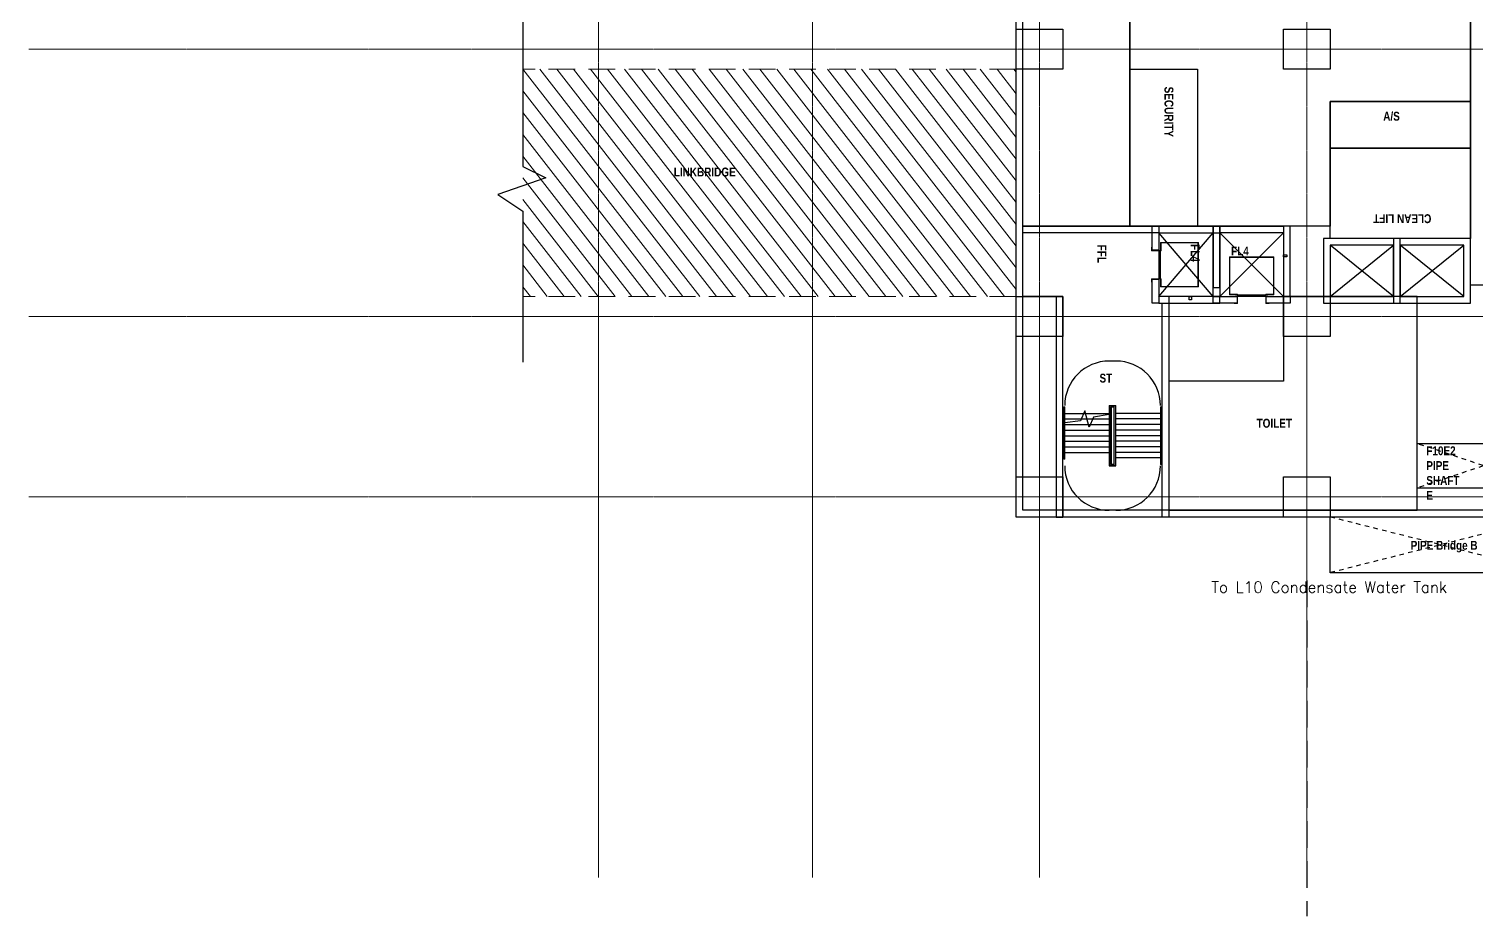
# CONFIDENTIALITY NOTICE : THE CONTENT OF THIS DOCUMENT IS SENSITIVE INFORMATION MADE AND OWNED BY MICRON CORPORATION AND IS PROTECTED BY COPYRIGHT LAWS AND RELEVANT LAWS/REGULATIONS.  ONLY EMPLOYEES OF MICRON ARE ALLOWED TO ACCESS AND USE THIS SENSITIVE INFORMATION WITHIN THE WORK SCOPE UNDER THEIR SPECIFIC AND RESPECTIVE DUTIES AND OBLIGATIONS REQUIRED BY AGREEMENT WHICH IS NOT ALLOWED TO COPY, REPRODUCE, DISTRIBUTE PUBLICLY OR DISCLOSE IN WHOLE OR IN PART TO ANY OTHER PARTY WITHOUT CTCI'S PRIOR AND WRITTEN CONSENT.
# Model space of a CAD drawing. Header units: millimetres. Extents: x -635893 to 717484, y -2208734 to -1510957.
# Drawn here: x -189425 to -124444, y -1657968 to -1618150 of the extents above; entities that cross this region are included whole.
import ezdxf
from ezdxf.enums import TextEntityAlignment as Align

# ---------------------------------------------------------------- set-up
doc = ezdxf.new("R2010")
doc.units = ezdxf.units.MM
for name, pattern in [('Hidden 2', [400, 200, -200]), ('IDA - Grid Line', [3500, 2000, -500, 500, -500]), ('IDA - Hidden 2-1', [1800, 1200, -600])]:
    doc.linetypes.add(name, pattern=pattern)
doc.layers.add('000_CTCI_CSA', color=7, linetype='Continuous')
doc.layers.add('XFM1P40$0$M-PIPE-TEXT', color=250, linetype='Continuous')
for name, color, linetype, lineweight in [('A-_--------_-D0', 7, 'Continuous', 9), ('A-_ANOTGRID_E', 7, 'Continuous', 9), ('A-_DOOR----_E', 7, 'Continuous', 9)]:
    doc.layers.add(name, color=color, linetype=linetype, lineweight=lineweight)
for name, color, linetype, lineweight, true_color in [('A-_--------_E-', 7, 'Continuous', 9, 0x00a600), ('A-_DOOR----_E-1', 4, 'Continuous', 9, 0x00ffff), ('A-_RALG----_E1-1', 4, 'Continuous', 9, 0x00ffff), ('A-_RALG----_E3-1', 4, 'Continuous', 9, 0x00ffff)]:
    doc.layers.add(name, color=color, linetype=linetype, lineweight=lineweight, true_color=true_color)
doc.styles.add('Site Area', font='arial.ttf', dxfattribs={"width": 0.8})
doc.styles.add('XFM1P40$0$aa-txt', font='simplex.shx', dxfattribs={"width": 0.8, "height": 25, "bigfont": 'chineset.shx'})

# ---------------------------------------------------------------- blocks, each defined once
blk = doc.blocks.new('clean lift lobby 2')
at = {"color": 252}
for p, q in [((73303, -6749), (75603, -3899)), ((73303, -3899), (75603, -6749)), ((73303, -9899), (75603, -7049)), ((73303, -7049), (75603, -9899))]:
    blk.add_line(p, q, dxfattribs=at)
at = {"color": 252, "elevation": 0}
for points in [[(73003, -3599), (73003, -7049), (75903, -7049), (75903, -3599)], [(73303, -3899), (73303, -6749), (75603, -6749), (75603, -3899)], [(73003, -6749), (73003, -10199), (75903, -10199), (75903, -6749)], [(73303, -7049), (73303, -9899), (75603, -9899), (75603, -7049)]]:
    blk.add_lwpolyline(points, close=True, dxfattribs=at)
blk = doc.blocks.new('IDA - Elevator Door - 1300L X 2200H - 2hr-13934193-FAB - LEVEL 4 LAYOUT PLAN')
at = {"layer": 'A-_DOOR----_E', "color": 252}
for p, q in [((-1000, 1930), (-1000, 230)), ((1000, 1930), (-1000, 1930)), ((-975, 1905), (975, 1905)), ((-975, 255), (-975, 1905)), ((975, 1905), (975, 255)), ((1000, 230), (1000, 1930)), ((-1000, 230), (-630, 230)), ((-630, 255), (-975, 255)), ((730, 165), (-730, 165)), ((-730, 165), (-730, 155)), ((-630, 155), (-730, 155)), ((-730, 155), (-730, 150)), ((-650, 230), (0, 230)), ((0, 205), (-650, 205)), ((-650, 190), (-2, 190)), ((-2, 165), (-650, 165)), ((-630, 230), (-630, 255)), ((-630, -165), (-630, 155)), ((-630, 150), (630, 150)), ((650, 230), (0, 230)), ((0, 205), (650, 205)), ((2, 190), (650, 190)), ((650, 165), (2, 165)), ((630, 255), (975, 255)), ((630, 230), (630, 255)), ((975, 230), (630, 230)), ((630, 230), (1000, 230)), ((730, 155), (630, 155)), ((630, 155), (630, -165)), ((730, 155), (730, 165)), ((730, 150), (730, 155)), ((-780, -150), (-780, -165)), ((-780, -165), (-780, -150)), ((-775, -170), (-635, -170)), ((635, -170), (775, -170)), ((780, -165), (780, -150)), ((780, -150), (780, -165))]:
    blk.add_line(p, q, dxfattribs=at)
for centre, start, end in [((-775, -165), 180, 270), ((-775, -165), 180, 255), ((-635, -165), 270, 360), ((635, -165), 180, 270), ((775, -165), 270, 360), ((775, -165), 285, 0)]:
    blk.add_arc(centre, 5, start, end, dxfattribs=at)
blk = doc.blocks.new('PIPE SHAFT')
at = {"color": 252, "linetype": 'Hidden 2'}
for p, q in [((97099, -1747014, 0), (91099, -1745012, 0)), ((97099, -1745012, 0), (91099, -1747012, 0)), ((97100, -1750812, 0), (87200, -1748314, 0)), ((97100, -1748314, 0), (87200, -1750812, 0))]:
    blk.add_line(p, q, dxfattribs=at)
at = {"color": 252, "elevation": 0}
for points in [[(91099, -1745012), (97099, -1745012), (97099, -1747012), (91099, -1747012)], [(87200, -1748313), (97100, -1748313), (97100, -1750812), (87200, -1750812)]]:
    blk.add_lwpolyline(points, close=True, dxfattribs=at)
at = {"color": 252, "char_height": 400, "attachment_point": 1, "style": 'Site Area'}
for s, insert in [('{\\fArial|b1|i0|c0|p34;F10E2\\PPIPE\\PSHAFT \\PE}', (91516, -1745139, 0)), ('{\\fArial|b1|i0|c0|p34;PIPE Bridge B}', (90813, -1749383, 0))]:
    blk.add_mtext_dynamic_manual_height_columns(s, width=3359.3, gutter_width=24255, heights=[0], dxfattribs=dict(at, insert=insert))

msp = doc.modelspace()

# ---------------------------------------------------------------- hatches: boundary and pattern name
at = {"layer": 'A-_--------_-D0'}
h = msp.add_hatch(dxfattribs=at)
h.set_pattern_fill('FP_15', color=252, angle=-35.30890671, style=0, pattern_type=2)
h.set_pattern_definition([(307.90709, (-506680.3, -704543.9), (473.4048, 368.62973), [])])
h.paths.add_polyline_path([(-167251.766, -1626330.717), (-167251.766, -1630157.217), (-145095.061, -1630157.217), (-145095.061, -1619957.217), (-167251.321, -1619957.217), (-167251.766, -1624318.717)])

# ---------------------------------------------------------------- linework, layer by layer
at = {"color": 252}
for p, q in [((-136245.147, -1630157.425, 0), (-138694.961, -1627307.335, 0)), ((-138694.96, -1630157.426, 0), (-136245.148, -1627307.344, 0)), ((-133094.873, -1630157.424, 0), (-135944.96, -1627307.344, 0)), ((-133094.879, -1627307.344, 0), (-135944.584, -1630157.425, 0)), ((-140615.508, -1633056.826, 0), (-140915.508, -1633056.826, 0)), ((-142995.508, -1635406.826, 0), (-142955.508, -1635406.826, 0)), ((-142915.508, -1635406.826, 0), (-140915.508, -1635406.826, 0)), ((-142012.565, -1635294.604, 0), (-142205.286, -1635734.472, 0)), ((-142061.733, -1635406.826, 0), (-141982.495, -1635406.826, 0)), ((-141818.451, -1636019.048, 0), (-142012.565, -1635294.604, 0)), ((-140915.508, -1635455.864, 0), (-141625.73, -1635579.18, 0)), ((-138615.508, -1635406.826, 0), (-140615.508, -1635406.826, 0)), ((-138535.508, -1635406.826, 0), (-138575.508, -1635406.826, 0)), ((-142995.508, -1635656.826, 0), (-142955.508, -1635656.826, 0)), ((-142955.508, -1635847.07, 0), (-142995.508, -1635857.788, 0)), ((-142995.508, -1635906.826, 0), (-142955.508, -1635906.826, 0)), ((-142995.508, -1636156.826, 0), (-142955.508, -1636156.826, 0)), ((-142915.508, -1635656.826, 0), (-140915.508, -1635656.826, 0)), ((-142205.286, -1635734.472, 0), (-142915.508, -1635836.352, 0)), ((-142915.508, -1635906.826, 0), (-140915.508, -1635906.826, 0)), ((-142915.508, -1636156.826, 0), (-140915.508, -1636156.826, 0)), ((-142171.267, -1635656.826, 0), (-141915.508, -1635656.826, 0)), ((-141848.521, -1635906.826, 0), (-141769.283, -1635906.826, 0)), ((-141625.73, -1635579.18, 0), (-141818.451, -1636019.048, 0)), ((-138615.508, -1635656.826, 0), (-140615.508, -1635656.826, 0)), ((-138615.508, -1635906.826, 0), (-140615.508, -1635906.826, 0)), ((-138615.508, -1636156.826, 0), (-140615.508, -1636156.826, 0)), ((-138535.508, -1635656.826, 0), (-138575.508, -1635656.826, 0)), ((-138535.508, -1635906.826, 0), (-138575.508, -1635906.826, 0)), ((-138535.508, -1636156.826, 0), (-138575.508, -1636156.826, 0)), ((-142995.508, -1636406.826, 0), (-142955.508, -1636406.826, 0)), ((-142995.508, -1636656.826, 0), (-142955.508, -1636656.826, 0)), ((-142915.508, -1636406.826, 0), (-140915.508, -1636406.826, 0)), ((-142915.508, -1636656.826, 0), (-140915.508, -1636656.826, 0)), ((-138615.508, -1636406.826, 0), (-140615.508, -1636406.826, 0)), ((-138615.508, -1636656.826, 0), (-140615.508, -1636656.826, 0)), ((-138535.508, -1636406.826, 0), (-138575.508, -1636406.826, 0)), ((-138535.508, -1636656.826, 0), (-138575.508, -1636656.826, 0)), ((-142995.508, -1636906.826, 0), (-142955.508, -1636906.826, 0)), ((-142995.508, -1637156.826, 0), (-142955.508, -1637156.826, 0)), ((-142915.508, -1636906.826, 0), (-140915.508, -1636906.826, 0)), ((-142915.508, -1637156.826, 0), (-140915.508, -1637156.826, 0)), ((-138615.508, -1636906.826, 0), (-140615.508, -1636906.826, 0)), ((-138615.508, -1637156.826, 0), (-140615.508, -1637156.826, 0)), ((-138615.508, -1637406.826, 0), (-140615.508, -1637406.826, 0)), ((-138535.508, -1636906.826, 0), (-138575.508, -1636906.826, 0)), ((-138535.508, -1637156.826, 0), (-138575.508, -1637156.826, 0)), ((-138535.508, -1637406.826, 0), (-138575.508, -1637406.826, 0)), ((-140615.508, -1637756.826, 0), (-140915.508, -1637756.826, 0)), ((-140915.508, -1637756.826, 0), (-140615.508, -1637756.826, 0)), ((-140615.508, -1639756.826, 0), (-140915.508, -1639756.826, 0))]:
    msp.add_line(p, q, dxfattribs=at)
at = {"color": 252, "elevation": 0}
msp.add_lwpolyline([(-167251.766, -1617159.046), (-167251.766, -1624318.717), (-166213.766, -1624828.717), (-168369.766, -1625585.717), (-167251.766, -1626330.717), (-167251.766, -1633113.046)], dxfattribs=at)
for points in [[(-145095.061, -1618156.826), (-142995.061, -1618156.826), (-142995.061, -1619956.826), (-145095.061, -1619956.826)], [(-133095.061, -1618157.402), (-130995.061, -1618157.402), (-130995.061, -1619957.402), (-133095.061, -1619957.402)], [(-136945.594, -1619957.357), (-136945.333, -1627006.948), (-139995.248, -1627007.036), (-139995.509, -1619957.446)], [(-130995.645, -1621407.545), (-124695.199, -1621407.545), (-124695.199, -1623507.545), (-130995.645, -1623507.545)], [(-138694.961, -1627007.344), (-138694.961, -1628082.385), (-138994.961, -1628082.385), (-138994.961, -1627007.344)], [(-135944.96, -1627307.344), (-135944.96, -1627007.344), (-138694.961, -1627007.341), (-138694.961, -1627307.341)], [(-135945.147, -1627007.157), (-136245.147, -1627007.157), (-136245.151, -1629757.158), (-135945.151, -1629757.158)], [(-135944.959, -1627007.157), (-136244.959, -1627007.157), (-136244.963, -1629757.158), (-135944.963, -1629757.158)], [(-135944.965, -1627007.344), (-133094.879, -1627007.344), (-133094.879, -1627307.344), (-135944.965, -1627307.344)], [(-132794.869, -1627006.969), (-133094.869, -1627006.969), (-133094.873, -1630157.424), (-132794.873, -1630157.424)], [(-135945.148, -1627307.339), (-135945.147, -1630157.425), (-136245.147, -1630157.425), (-136245.148, -1627307.339)], [(-135944.96, -1627307.339), (-135944.959, -1630157.425), (-136244.959, -1630157.425), (-136244.96, -1627307.339)], [(-133094.93, -1628281.97), (-132944.926, -1628281.97), (-132944.904, -1628381.97), (-133094.909, -1628381.97)], [(-138694.96, -1629382.385), (-138694.96, -1630457.426), (-138994.96, -1630457.426), (-138994.96, -1629382.385)], [(-145095.061, -1630156.826), (-142995.061, -1630156.826), (-142995.061, -1631956.826), (-145095.061, -1631956.826)], [(-135944.772, -1630457.435), (-135944.772, -1630157.435), (-138694.773, -1630157.431), (-138694.773, -1630457.431)], [(-137219.773, -1630157.374), (-137219.773, -1630307.378), (-137319.773, -1630307.399), (-137319.773, -1630157.395)], [(-136244.96, -1630157.425), (-135169.919, -1630157.424), (-135169.919, -1630457.424), (-136244.96, -1630457.425)], [(-133869.919, -1630157.424), (-132794.878, -1630157.424), (-132794.878, -1630457.424), (-133869.919, -1630457.424)], [(-133095.061, -1630157.402), (-130995.061, -1630157.402), (-130995.061, -1631957.402), (-133095.061, -1631957.402)], [(-145095.061, -1638256.826), (-142995.061, -1638256.826), (-142995.061, -1640056.826), (-145095.061, -1640056.826)], [(-133095.061, -1638257.402), (-130995.061, -1638257.402), (-130995.061, -1640057.402), (-133095.061, -1640057.402)]]:
    msp.add_lwpolyline(points, close=True, dxfattribs=at)
at = {"color": 252}
for centre, start, end in [((-140915.508, -1635056.826, 0), 90, 180), ((-140615.508, -1635056.826, 0), 0, 90), ((-140915.508, -1637756.826, 0), 180, 270), ((-140615.508, -1637756.826, 0), 270, 0)]:
    msp.add_arc(centre, 2000, start, end, dxfattribs=at)
at = {"layer": '000_CTCI_CSA', "color": 252, "linetype": 'IDA - Hidden 2-1'}
msp.add_line((-132045.061, -1642906.746, 0), (-132045.061, -1657967.973, 0), dxfattribs=at)
at = {"layer": '000_CTCI_CSA', "color": 252, "elevation": 0}
for points in [[(-162744.855, -1589068.065), (-164894.926, -1589067.614), (-164895.061, -1546157.217), (-94995.508, -1546157.61), (-94995.508, -1561947.532), (-87795.059, -1561947.534), (-87795.062, -1570157.61), (-85395.061, -1570157.61), (-85395.061, -1606157.61), (-75795.059, -1606157.61), (-75795.061, -1625257.404), (-71035.061, -1625257.403), (-71035.063, -1640056.825), (-145095.508, -1640056.826), (-145095.061, -1606156.826)], [(-162744.855, -1588767.609), (-164594.927, -1588767.614), (-164595.06, -1546457.219), (-95295.508, -1546457.608), (-95295.508, -1562247.532), (-88095.06, -1562247.534), (-88095.062, -1570457.61), (-85695.061, -1570457.61), (-85695.061, -1606457.61), (-76095.059, -1606457.61), (-76095.061, -1625557.404), (-71335.061, -1625557.403), (-71335.062, -1639756.825), (-144795.508, -1639756.826), (-144795.506, -1606156.826)]]:
    msp.add_lwpolyline(points, dxfattribs=at)
at = {"layer": '000_CTCI_CSA', "color": 252, "ltscale": 0.1, "elevation": 0}
for points in [[(-155295.061, -1583957.277), (-145095.061, -1583957.277), (-145095.061, -1595956.826), (-139995.508, -1595956.826), (-139995.508, -1623007.317), (-139995.306, -1623007.35), (-139995.306, -1627007.002), (-144795.507, -1627007.317), (-144795.506, -1606156.826), (-144794.501, -1606021.126), (-148095.505, -1603171.842), (-148095.505, -1588767.614), (-155295.063, -1588767.61), (-155295.276, -1583957.277)], [(-124695.038, -1598363.102), (-90994.747, -1598363.165), (-90994.747, -1619425.492), (-91005.948, -1619425.492), (-91005.948, -1639225.491), (-121095.061, -1639248.808), (-121095.061, -1629649.452), (-124695.199, -1629649.452), (-124695.061, -1598591.092)], [(-124695.061, -1621407.545), (-130995.508, -1621407.545), (-130995.506, -1627007.344), (-139995.506, -1627007.344), (-139995.508, -1607957.463), (-124695.061, -1607957.463), (-124695.061, -1621407.545)], [(-130995.508, -1623007.317), (-130995.508, -1627006.969)], [(-142995.061, -1630156.826), (-144795.507, -1630156.826), (-144795.507, -1627007.317), (-135945.152, -1627006.96), (-135945.151, -1630157.463), (-138235.508, -1630157.473), (-138235.508, -1630457.431)], [(-138694.956, -1627307.341), (-144795.507, -1627307.34)], [(-127095.061, -1633956.826), (-127095.061, -1630157.402), (-130995.061, -1630157.402), (-130995.061, -1630157.402), (-133095.061, -1630157.402), (-133095.061, -1633956.826), (-138235.508, -1633956.826), (-138235.508, -1639756.819), (-127095.061, -1639756.826), (-127095.061, -1633956.826)]]:
    msp.add_lwpolyline(points, dxfattribs=at)
msp.add_lwpolyline([(-130995.645, -1623507.545), (-124695.199, -1623507.545), (-124695.199, -1627557.402), (-130995.645, -1627557.402)], close=True, dxfattribs=at)
at = {"layer": '000_CTCI_CSA', "color": 252, "elevation": 0}
for points in [[(-136245.147, -1627007.346), (-135945.147, -1627007.346), (-135945.156, -1630157.425), (-136245.156, -1630157.425)], [(-136244.959, -1627007.346), (-135944.959, -1627007.346), (-135944.968, -1630157.425), (-136244.969, -1630157.425)], [(-142995.508, -1630156.826), (-143295.061, -1630156.826), (-143295.061, -1640056.826), (-142995.508, -1640056.826)], [(-138535.506, -1630457.409), (-138235.508, -1630457.409), (-138235.508, -1640056.826), (-138535.506, -1640056.826)]]:
    msp.add_lwpolyline(points, close=True, dxfattribs=at)
at = {"layer": 'A-_--------_E-', "color": 252, "linetype": 'IDA - Hidden 2-1'}
for p, q in [((-145095.062, -1619957.217, 0), (-167251.321, -1619957.217, 0)), ((-145095.508, -1630157.217, 0), (-167251.766, -1630157.217, 0))]:
    msp.add_line(p, q, dxfattribs=at)
at = {"layer": 'A-_ANOTGRID_E', "color": 252, "linetype": 'IDA - Grid Line', "ltscale": 0.005}
for p, q in [((-163845.061, -1526391.026, 0), (-163845.061, -1656232.232, 0)), ((-154245.061, -1526391.026, 0), (-154245.061, -1656232.232, 0)), ((-144045.061, -1526391.026, 0), (-144045.061, -1656232.232, 0)), ((-132045.061, -1526391.026, 0), (-132045.061, -1656232.232, 0)), ((-54960.328, -1619056.826, 0), (-189425.313, -1619056.826, 0)), ((-54960.328, -1631056.826, 0), (-189425.313, -1631056.826, 0)), ((-54960.328, -1639156.826, 0), (-189425.313, -1639156.826, 0))]:
    msp.add_line(p, q, dxfattribs=at)
at = {"layer": 'A-_RALG----_E1-1', "color": 252}
for p, q in [((-142955.508, -1635106.826, 0), (-142915.508, -1635106.826, 0)), ((-142955.508, -1635406.826, 0), (-142955.508, -1635106.826, 0)), ((-142955.508, -1635847.07, 0), (-142955.508, -1635406.826, 0)), ((-142915.508, -1635406.826, 0), (-142915.508, -1635106.826, 0)), ((-142915.508, -1635836.352, 0), (-142915.508, -1635406.826, 0)), ((-138575.508, -1635105.971, 0), (-138615.508, -1635105.971, 0)), ((-138615.508, -1635105.971, 0), (-138615.508, -1635155.971, 0)), ((-138615.508, -1635155.971, 0), (-138615.508, -1637405.971, 0)), ((-138575.508, -1635105.971, 0), (-138575.508, -1635155.971, 0)), ((-138575.508, -1635155.971, 0), (-138575.508, -1637405.971, 0)), ((-142915.508, -1635836.352, 0), (-142955.508, -1635847.07, 0)), ((-142955.508, -1637406.826, 0), (-142955.508, -1635847.07, 0)), ((-142915.508, -1637406.826, 0), (-142915.508, -1635836.352, 0)), ((-142955.508, -1637456.826, 0), (-142955.508, -1637406.826, 0)), ((-142955.508, -1637456.826, 0), (-142915.508, -1637456.826, 0)), ((-142915.508, -1637456.826, 0), (-142915.508, -1637406.826, 0)), ((-138615.508, -1637405.971, 0), (-138615.508, -1637705.971, 0)), ((-138575.508, -1637405.971, 0), (-138575.508, -1637705.971, 0)), ((-138575.508, -1637705.971, 0), (-138615.508, -1637705.971, 0))]:
    msp.add_line(p, q, dxfattribs=at)
at = {"layer": 'A-_RALG----_E3-1', "color": 252}
for p, q in [((-140915.508, -1635056.826, 0), (-140615.508, -1635056.826, 0)), ((-140915.508, -1635406.826, 0), (-140915.508, -1635056.826, 0)), ((-140915.508, -1635406.826, 0), (-140890.508, -1635406.826, 0)), ((-140915.508, -1635455.864, 0), (-140915.508, -1635406.826, 0)), ((-140890.508, -1635406.826, 0), (-140915.508, -1635406.826, 0)), ((-140890.508, -1635455.864, 0), (-140915.508, -1635455.864, 0)), ((-140915.508, -1637406.826, 0), (-140915.508, -1635455.864, 0)), ((-140890.508, -1635455.864, 0), (-140915.508, -1635455.864, 0)), ((-140915.508, -1637406.826, 0), (-140915.508, -1635455.864, 0)), ((-140890.508, -1635081.826, 0), (-140640.508, -1635081.826, 0)), ((-140890.508, -1635406.826, 0), (-140890.508, -1635081.826, 0)), ((-140890.508, -1635406.826, 0), (-140885.508, -1635406.826, 0)), ((-140890.508, -1635455.864, 0), (-140890.508, -1635406.826, 0)), ((-140885.508, -1635406.826, 0), (-140890.508, -1635406.826, 0)), ((-140885.508, -1635455.864, 0), (-140890.508, -1635455.864, 0)), ((-140885.508, -1635455.864, 0), (-140890.508, -1635455.864, 0)), ((-140885.508, -1635455.864, 0), (-140890.508, -1635455.864, 0)), ((-140890.508, -1637406.826, 0), (-140890.508, -1635455.864, 0)), ((-140885.508, -1635455.864, 0), (-140890.508, -1635455.864, 0)), ((-140885.508, -1635455.864, 0), (-140890.508, -1635455.864, 0)), ((-140885.508, -1635455.864, 0), (-140890.508, -1635455.864, 0)), ((-140890.508, -1637406.826, 0), (-140890.508, -1635455.864, 0)), ((-140845.508, -1635406.826, 0), (-140840.508, -1635406.826, 0)), ((-140840.508, -1635406.826, 0), (-140845.508, -1635406.826, 0)), ((-140840.508, -1635455.864, 0), (-140845.508, -1635455.864, 0)), ((-140840.508, -1635455.864, 0), (-140845.508, -1635455.864, 0)), ((-140840.508, -1635455.864, 0), (-140845.508, -1635455.864, 0)), ((-140840.508, -1635455.864, 0), (-140845.508, -1635455.864, 0)), ((-140840.508, -1635455.864, 0), (-140845.508, -1635455.864, 0)), ((-140840.508, -1635455.864, 0), (-140845.508, -1635455.864, 0)), ((-140840.508, -1635131.826, 0), (-140690.508, -1635131.826, 0)), ((-140840.508, -1635406.826, 0), (-140840.508, -1635131.826, 0)), ((-140840.508, -1635406.826, 0), (-140815.508, -1635406.826, 0)), ((-140840.508, -1635455.864, 0), (-140840.508, -1635406.826, 0)), ((-140815.508, -1635406.826, 0), (-140840.508, -1635406.826, 0)), ((-140815.508, -1635455.864, 0), (-140840.508, -1635455.864, 0)), ((-140840.508, -1637406.826, 0), (-140840.508, -1635455.864, 0)), ((-140815.508, -1635455.864, 0), (-140840.508, -1635455.864, 0)), ((-140840.508, -1637406.826, 0), (-140840.508, -1635455.864, 0)), ((-140815.508, -1635406.826, 0), (-140815.508, -1635131.826, 0)), ((-140815.508, -1635455.864, 0), (-140815.508, -1635406.826, 0)), ((-140815.508, -1637406.826, 0), (-140815.508, -1635455.864, 0)), ((-140815.508, -1637406.826, 0), (-140815.508, -1635455.864, 0)), ((-140715.508, -1635131.826, 0), (-140715.508, -1635156.826, 0)), ((-140715.508, -1635156.826, 0), (-140715.508, -1635406.826, 0)), ((-140715.508, -1635406.826, 0), (-140715.508, -1637406.826, 0)), ((-140690.508, -1635131.826, 0), (-140690.508, -1635156.826, 0)), ((-140690.508, -1635156.826, 0), (-140690.508, -1635406.826, 0)), ((-140690.508, -1635406.826, 0), (-140690.508, -1637406.826, 0)), ((-140640.508, -1635081.826, 0), (-140640.508, -1635156.826, 0)), ((-140640.508, -1635156.826, 0), (-140640.508, -1635406.826, 0)), ((-140640.508, -1635406.826, 0), (-140640.508, -1637406.826, 0)), ((-140615.508, -1635056.826, 0), (-140615.508, -1635156.826, 0)), ((-140615.508, -1635156.826, 0), (-140615.508, -1635406.826, 0)), ((-140615.508, -1635406.826, 0), (-140615.508, -1637406.826, 0)), ((-140915.508, -1637756.826, 0), (-140915.508, -1637406.826, 0)), ((-140915.508, -1637756.826, 0), (-140915.508, -1637406.826, 0)), ((-140890.508, -1637731.826, 0), (-140890.508, -1637406.826, 0)), ((-140890.508, -1637731.826, 0), (-140890.508, -1637406.826, 0)), ((-140840.508, -1637681.826, 0), (-140840.508, -1637406.826, 0)), ((-140840.508, -1637681.826, 0), (-140840.508, -1637406.826, 0)), ((-140815.508, -1637681.826, 0), (-140815.508, -1637406.826, 0)), ((-140815.508, -1637681.826, 0), (-140815.508, -1637406.826, 0)), ((-140690.508, -1637406.826, 0), (-140715.508, -1637406.826, 0)), ((-140715.508, -1637406.826, 0), (-140690.508, -1637406.826, 0)), ((-140715.508, -1637406.826, 0), (-140715.508, -1637681.826, 0)), ((-140715.508, -1637406.826, 0), (-140690.508, -1637406.826, 0)), ((-140715.508, -1637406.826, 0), (-140715.508, -1637681.826, 0)), ((-140685.508, -1637406.826, 0), (-140690.508, -1637406.826, 0)), ((-140690.508, -1637406.826, 0), (-140685.508, -1637406.826, 0)), ((-140690.508, -1637406.826, 0), (-140690.508, -1637681.826, 0)), ((-140690.508, -1637406.826, 0), (-140685.508, -1637406.826, 0)), ((-140690.508, -1637406.826, 0), (-140690.508, -1637681.826, 0)), ((-140640.508, -1637406.826, 0), (-140645.508, -1637406.826, 0)), ((-140645.508, -1637406.826, 0), (-140640.508, -1637406.826, 0)), ((-140645.508, -1637406.826, 0), (-140640.508, -1637406.826, 0)), ((-140615.508, -1637406.826, 0), (-140640.508, -1637406.826, 0)), ((-140640.508, -1637406.826, 0), (-140615.508, -1637406.826, 0)), ((-140640.508, -1637406.826, 0), (-140640.508, -1637731.826, 0)), ((-140640.508, -1637406.826, 0), (-140615.508, -1637406.826, 0)), ((-140640.508, -1637406.826, 0), (-140640.508, -1637731.826, 0)), ((-140615.508, -1637406.826, 0), (-140615.508, -1637756.826, 0)), ((-140615.508, -1637406.826, 0), (-140615.508, -1637756.826, 0)), ((-140615.508, -1637756.826, 0), (-140915.508, -1637756.826, 0)), ((-140615.508, -1637756.826, 0), (-140915.508, -1637756.826, 0)), ((-140640.508, -1637731.826, 0), (-140890.508, -1637731.826, 0)), ((-140640.508, -1637731.826, 0), (-140890.508, -1637731.826, 0)), ((-140690.508, -1637681.826, 0), (-140840.508, -1637681.826, 0)), ((-140690.508, -1637681.826, 0), (-140840.508, -1637681.826, 0))]:
    msp.add_line(p, q, dxfattribs=at)

# ---------------------------------------------------------------- block references
at = {"color": 252, "lineweight": 40}
msp.add_blockref('PIPE SHAFT', (-218194.371, 108256.664, 0), dxfattribs=at)
at = {"color": 252, "rotation": 90}
msp.add_blockref('clean lift lobby 2', (-134894.439, -1703459.972, 0), dxfattribs=at)
at = {"layer": 'A-_DOOR----_E-1', "color": 252, "xscale": -1, "rotation": 270}
msp.add_blockref('IDA - Elevator Door - 1300L X 2200H - 2hr-13934193-FAB - LEVEL 4 LAYOUT PLAN', (-138845.147, -1628732.382, 0), dxfattribs=at)
at = {"layer": 'A-_DOOR----_E-1', "color": 252, "xscale": -1}
msp.add_blockref('IDA - Elevator Door - 1300L X 2200H - 2hr-13934193-FAB - LEVEL 4 LAYOUT PLAN', (-134519.922, -1630307.611, 0), dxfattribs=at)

# ---------------------------------------------------------------- texts
at = {"color": 252, "char_height": 400, "attachment_point": 1, "style": 'Site Area'}
for s, width, insert, rotation in [('{\\fArial|b1|i0|c0|p34;SECURITY}', 3027.31179, (-138035.294, -1620739.782, 0), 270.0016593), ('{\\fArial|b1|i0|c0|p34;CLEAN LIFT}', 4149.0532, (-126453.675, -1626866.771, 0), 180), ('{\\fArial|b1|i0|c0|p34;FFL}', 3027.31179, (-141046.766, -1627833.568, 0), 270), ('{\\fArial|b1|i0|c0|p34;FL4}', 3027.31179, (-136856.434, -1627808.441, 0), 270)]:
    msp.add_mtext_dynamic_manual_height_columns(s, width=width, gutter_width=24254.764, heights=[0], dxfattribs=dict(at, insert=insert, rotation=rotation))
for s, insert in [('{\\fArial|b1|i0|c0|p34;A/S}', (-128612.843, -1621866.374, 0)), ('{\\fArial|b1|i0|c0|p34;LINKBRIDGE}', (-160468.88, -1624372.783)), ('{\\fArial|b1|i0|c0|p34;FL4}', (-135443.863, -1627918.631, 0)), ('{\\fArial|b1|i0|c0|p34;ST}', (-141353.004, -1633623.62, 0)), ('{\\fArial|b1|i0|c0|p34;TOILET}', (-134299.705, -1635649.046, 0))]:
    msp.add_mtext_dynamic_manual_height_columns(s, width=3027.31179, gutter_width=24254.764, heights=[0], dxfattribs=dict(at, insert=insert))
at = {"layer": 'XFM1P40$0$M-PIPE-TEXT', "color": 7, "style": 'XFM1P40$0$aa-txt'}
msp.add_text('To L10 Condensate Water Tank', height=500, dxfattribs=at).set_placement((-136331.072, -1643204.586), align=Align.MIDDLE_LEFT)

doc.saveas('drawing.dxf')
